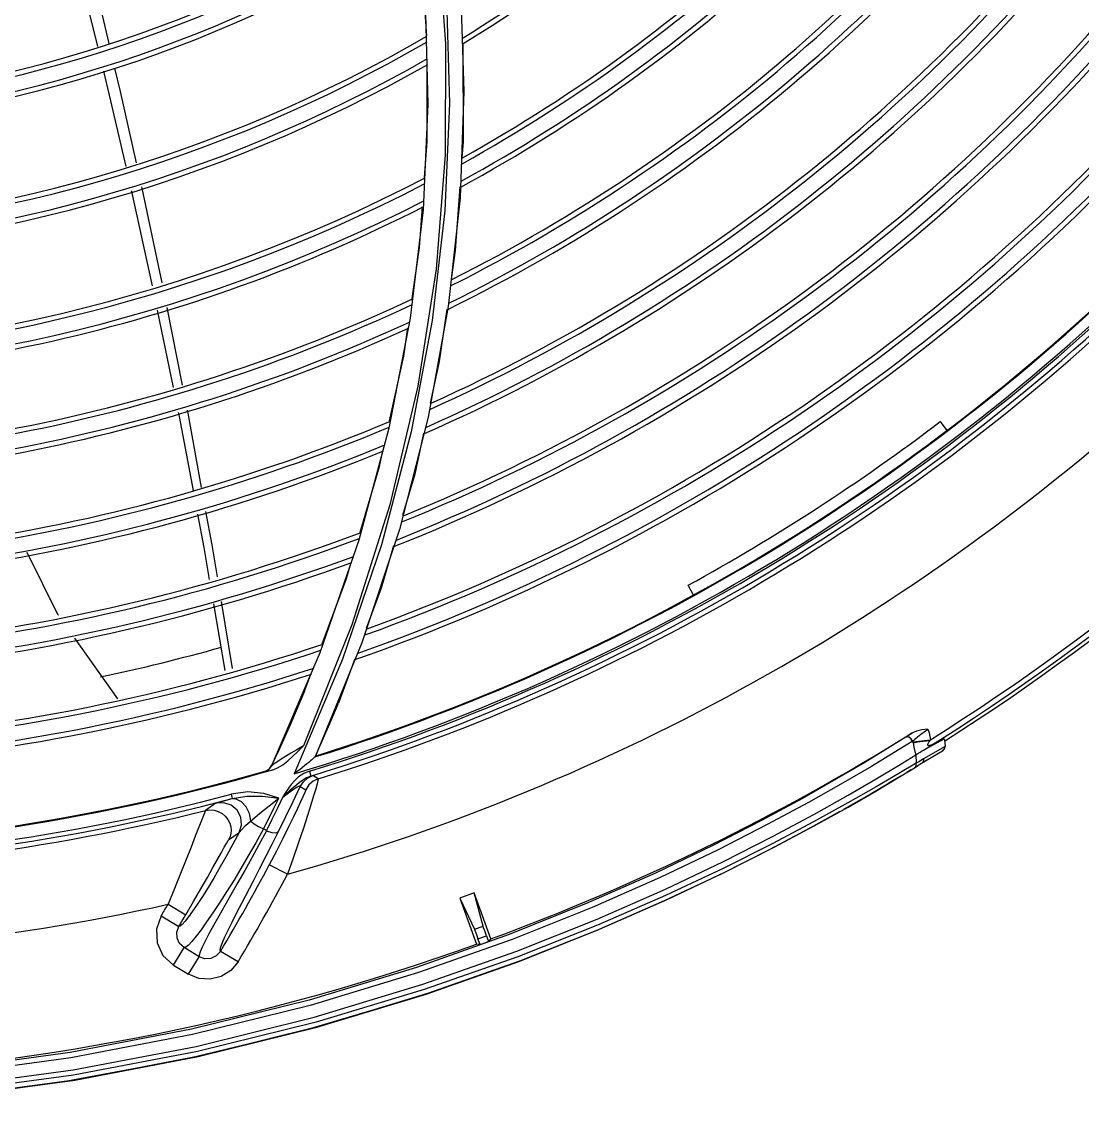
# Model space of a CAD drawing. Header units: metres. Extents: x -367 to 374, y -238 to 224.
# Drawn here: x 350.6234 to 350.7266, y 176.4888 to 176.5945 of the extents above; entities that cross this region are included whole.
import ezdxf
from ezdxf.enums import TextEntityAlignment as Align

# ---------------------------------------------------------------- set-up
doc = ezdxf.new("R2010")
doc.units = ezdxf.units.M
for name, color, linetype in [('ELE-ALIMENTADORES', 160, 'Continuous'), ('LA_BAU_BASES GERAIS_R00$0$ARQ-XREF-ATT', 8, 'Continuous'), ('LA_BAU_BASES GERAIS_R00$0$BASE', 253, 'Continuous'), ('LA_BAU_BASES GERAIS_R00$0$dutos', 31, 'Continuous')]:
    doc.layers.add(name, color=color, linetype=linetype)
doc.styles.add('LA_BAU_BASES GERAIS_R00$0$R60-125-RS', font='romans.shx', dxfattribs={"height": 0.19})
doc.styles.add('LA_BAU_BASES GERAIS_R00$0$R80-100-RS', font='romans.shx', dxfattribs={"height": 0.203})

# ---------------------------------------------------------------- blocks, each defined once
blk = doc.blocks.new('LA_BAU_BASES GERAIS_R00$0$A$C2E3D5B4E')
at = {"layer": 'LA_BAU_BASES GERAIS_R00$0$dutos', "color": 251}
for p, q in [((-16.08715188476253, -1.356872678089246), (-16.08785601186401, -1.347250347911256)), ((-16.08389647279182, -1.352181550670764), (-16.08354566134403, -1.362271192980813)), ((-16.08731721157847, -1.353481099272074), (-16.08705237644881, -1.363504975654621)), ((-16.08364339087348, -1.357593918682767), (-16.08363400528788, -1.367166524373431)), ((-16.08354566134403, -1.362271192980813), (-16.08392772944308, -1.372621585561944)), ((-16.08705237644881, -1.363504975654621), (-16.08752942529918, -1.373797050294058)), ((-16.08363400528788, -1.367166524373431), (-16.08374444321589, -1.368713710397685)), ((-16.08392772944308, -1.372621585561944), (-16.08507724796982, -1.383203985038278)), ((-16.08752942529918, -1.373797050294058), (-16.08878503619826, -1.384326389546629)), ((-16.08539737751107, -1.373884369100494), (-16.08662682538397, -1.384550642518377)), ((-16.08626073156802, -1.379564114202992), (-16.08804265195931, -1.39094029666802)), ((-16.11246720926192, -1.383294610116252), (-16.11097026413381, -1.390855655777784)), ((-16.08507724796982, -1.383203985038278), (-16.08702872573349, -1.393981618526311)), ((-16.11339038173946, -1.383565171226735), (-16.11185102858508, -1.391084694257813)), ((-16.08878503619826, -1.384326389546629), (-16.09085554738431, -1.395054075511041)), ((-16.08662682538397, -1.384550642518377), (-16.08867588131307, -1.395408041145572)), ((-16.08804265195931, -1.39094029666802), (-16.09076189744974, -1.402503372503531)), ((-16.08702872573349, -1.393981618526311), (-16.08981562467943, -1.404912503180356)), ((-16.09085554738431, -1.395054075511041), (-16.09377635598048, -1.405937341063407)), ((-16.03719139893292, -1.394404468549226), (-16.03653751288903, -1.395272204637592)), ((-16.09176247994947, -1.398782146625933), (-16.09142867999935, -1.397256845890922)), ((-16.09364330358858, -1.405164728707575), (-16.09176247994947, -1.398782146625933)), ((-16.09076189744974, -1.402503372503531), (-16.09445706451243, -1.414196029357015)), ((-16.08981562467943, -1.404912503180356), (-16.09347009885414, -1.415951058303733)), ((-16.09377635598048, -1.405937341063407), (-16.09758083410907, -1.41692720504642)), ((-16.09497075994432, -1.40966945684039), (-16.09451023544034, -1.408106665203093)), ((-16.09734676581184, -1.416035135325444), (-16.09497075994432, -1.40966945684039)), ((-16.06119482263421, -1.411287746710229), (-16.0617215792754, -1.410337452574538)), ((-16.10717546360593, -1.411908356095125), (-16.10609582655616, -1.418435827614019)), ((-16.10792321679173, -1.412131153657981), (-16.10681008280972, -1.418626906292673)), ((-16.09445706451243, -1.414196029357015), (-16.09916779363903, -1.425966959047116)), ((-16.11721295483767, -1.421409894941178), (-16.12141884723223, -1.415499319986964)), ((-16.09347009885414, -1.415951058303733), (-16.09802249187624, -1.427047331628899)), ((-16.09758083410907, -1.41692720504642), (-16.10229915790433, -1.427968513463099)), ((-16.09536841854288, -1.417528164767361), (-16.10007281133949, -1.428691696831891)), ((-16.09416049088395, -1.417505659772075), (-16.09576829985053, -1.421826074229728)), ((-16.09906835944548, -1.420647544625069), (-16.09844672103009, -1.41898208144147)), ((-16.04060927301362, -1.425152921856068), (-16.04233870685039, -1.426237434539587)), ((-16.03992585434344, -1.425558322853874), (-16.04166881570291, -1.426634581246333)), ((-16.03996628624145, -1.424745331541715), (-16.04060927301362, -1.425152921856068)), ((-16.0404146629171, -1.425105751239869), (-16.04060733256119, -1.425151687928235)), ((-16.03992534792997, -1.42555864808827), (-16.03983079377713, -1.425661813090016)), ((-16.03990254956307, -1.425507880921657), (-16.03992534000645, -1.42555864486593)), ((-16.0399025730253, -1.425507882352292), (-16.03986457812016, -1.425584703186075)), ((-16.03986970119468, -1.425572595076744), (-16.03814200834859, -1.425382625193095)), ((-16.0398306382267, -1.425663926372806), (-16.03940462203855, -1.425594786930276)), ((-16.03837021764321, -1.426148651675874), (-16.03747646055308, -1.425637264732075)), ((-16.03819640598022, -1.425457627233016), (-16.03814192282471, -1.425382504379456)), ((-16.03676411413653, -1.425349567044293), (-16.03672869631328, -1.426025379386999)), ((-16.03697400032024, -1.426482154914709), (-16.03902504196458, -1.427691964037592)), ((-16.0367286991077, -1.426025326066053), (-16.03883824825107, -1.427241901965033)), ((-16.09804382517677, -1.42705610163074), (-16.09802249245104, -1.427047331279653)), ((-16.04124627592455, -1.427882095904977), (-16.03956596594526, -1.426848974335996)), ((-16.03952432077358, -1.427660535238545), (-16.04123970577893, -1.428679643198564)), ((-16.03956639577973, -1.426849233983091), (-16.03952389066308, -1.427660279897907)), ((-16.03952126467766, -1.427841167379199), (-16.03952439795512, -1.427660558494324)), ((-16.03928514342442, -1.427515783069509), (-16.03952389066308, -1.427660279897907)), ((-16.03902511146407, -1.427691806649534), (-16.03943638462988, -1.427949810466714)), ((-16.03883824825107, -1.427241901965033), (-16.03928514342442, -1.427515783069509)), ((-16.03883828303924, -1.427241903800393), (-16.0388346644163, -1.42741238462412)), ((-16.10242315734649, -1.42813795167848), (-16.10226725244729, -1.427900486730948)), ((-16.1022433518051, -1.427904979388302), (-16.10229913483499, -1.427968520947331)), ((-16.10215688731068, -1.428300688021125), (-16.10205002128077, -1.428271217142253)), ((-16.09857329426541, -1.428447587572634), (-16.09843145680179, -1.428909106850085)), ((-16.09772173364081, -1.429192283748932), (-16.09825521542143, -1.428867755308318)), ((-16.04342375943816, -1.429180890552459), (-16.04124627592455, -1.427882095904977)), ((-16.04133710646101, -1.429101626668569), (-16.03969318856116, -1.428108956886433)), ((-16.04004411315145, -1.428323664699462), (-16.04045632816133, -1.428571287770581)), ((-16.04011439388887, -1.428366367400201), (-16.03970142722801, -1.428113931755149)), ((-16.03970142722801, -1.428113931755149), (-16.03934519834456, -1.427893278626186)), ((-16.09947238333871, -1.429921220350195), (-16.0989369633503, -1.430245862642266)), ((-16.04615368637269, -1.430767496931082), (-16.04342375943816, -1.429180890552459)), ((-16.04103860977693, -1.428921381269618), (-16.0421940256474, -1.429613713752303)), ((-16.10620102088615, -1.430690398947888), (-16.10609292242316, -1.431098725464551)), ((-16.04949176811488, -1.432641374451748), (-16.04615368637269, -1.430767496931082)), ((-16.10767752591892, -1.431556187197828), (-16.10869712382646, -1.432265664807062)), ((-16.10700535962906, -1.431353174217008), (-16.10609248752826, -1.431098610332526)), ((-16.04945761712361, -1.433763051970971), (-16.04616576955914, -1.431927454215554)), ((-16.10276530222473, -1.434224585619347), (-16.10304906046758, -1.434045046052859)), ((-16.10644441956629, -1.435138763052862), (-16.10540778887707, -1.434415948786125)), ((-16.10071895244073, -1.438480006628822), (-16.10248600772411, -1.437543822212945)), ((-16.08253484831448, -1.44027980488471), (-16.08394570462588, -1.440789238258446)), ((-16.08091523901112, -1.444765251111392), (-16.08253484831448, -1.44027980488471)), ((-16.08168183849784, -1.443525731766101), (-16.08253484831448, -1.44027980488471)), ((-16.11234108489361, -1.441398958753496), (-16.11061783203013, -1.442413473762542)), ((-16.08394570462588, -1.440789238258446), (-16.08252822484519, -1.44383134577464)), ((-16.08394570462588, -1.440789238258446), (-16.08232482223866, -1.445278210244112)), ((-16.11300884264892, -1.442523911878823), (-16.11129294283955, -1.443550819936434)), ((-16.08252822484519, -1.44383134577464), (-16.08168183849784, -1.443525731766101)), ((-16.08218156233761, -1.444749827993007), (-16.08136174414949, -1.444453807240905)), ((-16.08136174414949, -1.444453807240905), (-16.08115685814346, -1.445021231226463)), ((-16.11182595038144, -1.447310625588841), (-16.11078529079623, -1.445602473619772)), ((-16.10931298587002, -1.446498217087253), (-16.11078529079623, -1.445602473619772)), ((-16.08197593709201, -1.445319299272057), (-16.08232482223866, -1.445278210244112)), ((-16.08197593709201, -1.445319299269329), (-16.08218156233761, -1.444749827993007)), ((-16.08091523901112, -1.444765251111392), (-16.08115685814346, -1.445021231226463)), ((-16.11035162219514, -1.448207568247824), (-16.10931298587002, -1.446498217087253)), ((-16.10553090830172, -1.447014271046726), (-16.10724672792821, -1.445987315903665)), ((-16.11182590490762, -1.447310653251122), (-16.11035186331264, -1.448207421554514))]:
    blk.add_line(p, q, dxfattribs=at)
for points in [[(-16.10084335850115, -1.299421662479915), (-16.09678991652663, -1.307420417288711), (-16.09326988995599, -1.315841265184361), (-16.09031917803077, -1.324665543261915), (-16.08797590532595, -1.333867501508109), (-16.08627709154825, -1.343418310847198), (-16.08525812287962, -1.353287736128266), (-16.08495309592809, -1.363451468926257), (-16.08539737751107, -1.373884369100494)], [(-16.10079539807657, -1.300132429106895), (-16.09655112542669, -1.308667647236405), (-16.09291870990273, -1.31766497140751), (-16.08994565821104, -1.327077253799587), (-16.08766734647588, -1.336882029409651), (-16.08611944618497, -1.347064269421651), (-16.08534192976185, -1.357596323389487), (-16.08537525925294, -1.368436246919998), (-16.08626073156802, -1.379564114202992)], [(-16.12061726412867, -1.347147550219859), (-16.1190049192478, -1.353741400564729), (-16.11810445718038, -1.357585000801635)], [(-16.12180208557447, -1.34751638811548), (-16.12014128602004, -1.354078376662699), (-16.11921811388993, -1.357885377171158)], [(-16.11753760808961, -1.360004582235604), (-16.11700497212041, -1.362278125786986), (-16.11545481916983, -1.369221759831532)], [(-16.08738896855129, -1.370656589702492), (-16.08713496592372, -1.367131010850869), (-16.08713795275207, -1.359625869430317)], [(-16.1186350171979, -1.360289966012431), (-16.11807066465144, -1.362617257280988), (-16.11646185698464, -1.369579967550351)], [(-16.11493289040982, -1.371559646760659), (-16.11490571187187, -1.371681388175318), (-16.11295659363805, -1.380901928687024)], [(-16.08394795548929, -1.371564826484871), (-16.08438897636461, -1.377743332040779), (-16.0847956445532, -1.380565033347636)], [(-16.11592527390167, -1.37190222932594), (-16.11589838113196, -1.372018617732181), (-16.11389418263025, -1.381186608570431)], [(-16.08859506220915, -1.382406717507081), (-16.08787988786617, -1.377470592996076), (-16.08759290024454, -1.373487179531082)], [(-16.08521396527476, -1.383467586725317), (-16.08594493449709, -1.388539477929669), (-16.08683062847876, -1.392602929999782)], [(-16.0907890823355, -1.394334200791207), (-16.08941045798929, -1.388034569151102), (-16.08901270438128, -1.385289278639618)], [(-16.11135299316902, -1.393517527014126), (-16.11127428437158, -1.393902008385965), (-16.10991233118921, -1.40110206415892)], [(-16.11048607924567, -1.393301265829621), (-16.11042852816809, -1.393591955387535), (-16.10910703080617, -1.40081928673834)], [(-16.08867588131307, -1.395408041145572), (-16.09157857410128, -1.406415381742306), (-16.09536841854288, -1.417528164767361)], [(-16.08747188401276, -1.395544929355935), (-16.08833727851788, -1.399515249994408), (-16.0895211736306, -1.40354638499474)], [(-16.1094747611387, -1.403415307249531), (-16.10885858394658, -1.406672768813849), (-16.1083291978357, -1.409762029657657)], [(-16.10868163702344, -1.403145785376807), (-16.10808584850247, -1.406404180875768), (-16.10756932551658, -1.409527072119715)], [(-16.09039058553799, -1.406506712084308), (-16.09160071299766, -1.410627167607061), (-16.09305734932241, -1.41454135938028)], [(-16.12300832200845, -1.413265618096091), (-16.12302379872835, -1.413243868532561), (-16.1260373923601, -1.407164851793539)], [(-16.09906846006015, -1.420647501106657), (-16.10043137847106, -1.423849619360851), (-16.10153282448573, -1.426312972844869), (-16.10226777676189, -1.427900243958618)], [(-16.09798781604786, -1.426969454532525), (-16.0973326449739, -1.425498311470335), (-16.09659104823822, -1.423786495757383), (-16.09576830022343, -1.421826075032811)], [(-16.03840211733677, -1.424348685615485), (-16.03898172816071, -1.424422735594533), (-16.03951315722225, -1.424543643224467), (-16.03996628880122, -1.424745333017825)], [(-16.03940839536745, -1.425084960667562), (-16.03909363236016, -1.424845616665777), (-16.0387532533905, -1.424597393410011), (-16.03840211733677, -1.424348685618213)], [(-16.03840211733677, -1.424348685615485), (-16.03828084284896, -1.424704939058472), (-16.03819466342793, -1.425049095014117), (-16.03814194245524, -1.425382516480283)], [(-16.03990257889291, -1.425507880942575), (-16.04001711286537, -1.425283292377287), (-16.04019237458715, -1.42514265176095), (-16.04040003603586, -1.425092067050798), (-16.0406018806525, -1.425148209509359)], [(-16.03992534000645, -1.42555864486593), (-16.04002481364751, -1.425333902935279), (-16.04020191081054, -1.425170654635338), (-16.0404146629171, -1.425105751239869)], [(-16.03990256826455, -1.425507881639248), (-16.03968272547399, -1.425307935440003), (-16.03940839536745, -1.425084960667562)], [(-16.03982982625121, -1.425663768918355), (-16.03984347330788, -1.425636142414703), (-16.03985352174504, -1.42561124437151), (-16.03986970119468, -1.425572595076744)], [(-16.03983079377713, -1.425661813090016), (-16.03977071971622, -1.426115534644566), (-16.03967808265043, -1.426512747959976), (-16.03956091847704, -1.426848709811281)], [(-16.03940462203855, -1.425594786930276), (-16.0388395163277, -1.425523444030375), (-16.03819639446647, -1.425457611666104)], [(-16.03794742478931, -1.425840713707373), (-16.03802540454944, -1.425879188909391), (-16.03809805011633, -1.425910518590797), (-16.03816505359055, -1.425934419605881), (-16.03822603444996, -1.425950444093985), (-16.03828130816146, -1.425957902918242), (-16.03833006063451, -1.42595492254685), (-16.03836822437552, -1.425939225491391), (-16.03839265329725, -1.425909402104196), (-16.03840111737554, -1.425864351555617), (-16.0383929183422, -1.425808066599245), (-16.03837174284627, -1.425746583963416), (-16.03834051677586, -1.425680817409273), (-16.03830038750766, -1.425610638523438), (-16.03825223360718, -1.42553627233309), (-16.03819640598022, -1.425457627233016)], [(-16.03747646055308, -1.425637264732075), (-16.03680744388657, -1.425297235073856), (-16.03676680214176, -1.425298277072841)], [(-16.09917405576834, -1.425975290092254), (-16.09981103928112, -1.426345163679514), (-16.10040146737674, -1.42669684875699), (-16.10090867168674, -1.427006388365669), (-16.10132187036425, -1.427265296161465), (-16.1016576540419, -1.427482526198844), (-16.10192220524141, -1.427661252254154), (-16.10211723218208, -1.427802057254382), (-16.1022433518051, -1.427904979388302)], [(-16.10069994934065, -1.427447038495927), (-16.10022459294578, -1.427013400223302), (-16.09972194796183, -1.426518554848997), (-16.09916779363903, -1.425966959047116)], [(-16.04233870685039, -1.426237434539587), (-16.04453740544113, -1.427578627388073), (-16.04727655488568, -1.429195756949127)], [(-16.04166881570291, -1.426634581246333), (-16.04389409343275, -1.427974992923453), (-16.04665588359558, -1.429589278275387)], [(-16.03697396041025, -1.426482131371529), (-16.03676865687748, -1.426248910331822), (-16.03672871914341, -1.426025326123352)], [(-16.10204393579488, -1.428262975344921), (-16.10160963012504, -1.428090007709841), (-16.10116044906408, -1.42781057181827), (-16.10069994934065, -1.427447038495927)], [(-16.09835366647394, -1.427320291839976), (-16.09848991177114, -1.427441121620802), (-16.09864701895958, -1.427578130055451), (-16.09882513592584, -1.427730154897915), (-16.09902504715546, -1.427896547913122), (-16.09924822577432, -1.428077060020485), (-16.09949650774979, -1.428271403814222), (-16.09977249194071, -1.428479347148539), (-16.1000791091119, -1.428700024569196)], [(-16.09804382517677, -1.42705610163074), (-16.09808091786726, -1.427080417909281), (-16.09814674654945, -1.427135781698496), (-16.09835366647394, -1.427320291839976)], [(-16.0388346644163, -1.42741238462412), (-16.03890103938511, -1.427569437523459), (-16.03902511146407, -1.427691806649534)], [(-16.1029306444143, -1.428505444455993), (-16.10267318027809, -1.428390882185965), (-16.10245660937562, -1.42820757906037), (-16.10229913531339, -1.427968464544108)], [(-16.10289871255281, -1.428437777589068), (-16.10263943169821, -1.428321959166794), (-16.10242315734649, -1.42813795167848)], [(-16.09856692742051, -1.428439288428024), (-16.0991301007607, -1.42867729391736), (-16.09963315651885, -1.42900355133105), (-16.10003974526944, -1.429376533804032), (-16.10035226850641, -1.429743505284648), (-16.1006048294521, -1.430086594978718), (-16.10081889239473, -1.430400517683381), (-16.10100615174724, -1.430686146959204), (-16.10117075961853, -1.430946468542686)], [(-16.09947238333871, -1.429921220350195), (-16.09917312297966, -1.429464596633522), (-16.09875793175388, -1.429103531919907), (-16.09825521542143, -1.428867755308318)], [(-16.09843146796629, -1.428909110282518), (-16.09833782087662, -1.428884386283869), (-16.09827900316668, -1.428870540121068), (-16.09825522048823, -1.428867738849192)], [(-16.04123970577893, -1.428679643198564), (-16.04343625545471, -1.429967115370971), (-16.04617531576423, -1.43153040092119)], [(-16.03969327570667, -1.428108825728202), (-16.03957966068629, -1.427996173672625), (-16.03952126467766, -1.427841167379199)], [(-16.04727655488568, -1.429195756949127), (-16.05060417025607, -1.431085401224379), (-16.05459021223533, -1.433246470173515), (-16.05932846312908, -1.435676943703299), (-16.06491671274125, -1.438359052911153), (-16.07147907551962, -1.441265617298711), (-16.07915292471625, -1.44434690190127), (-16.0881681505266, -1.447549986707315), (-16.09861655714667, -1.450725257679267), (-16.11004936264044, -1.453568405997146), (-16.12186625816412, -1.45584081505757), (-16.13396540768099, -1.457487745956939), (-16.14620676323011, -1.45846980001869)], [(-16.04665588359558, -1.429589278275387), (-16.05001052616717, -1.431479436627967), (-16.05402776762185, -1.433644263502799), (-16.05880195899545, -1.43608177298546), (-16.06443692779931, -1.438776516514451), (-16.07106663917921, -1.441704151720558), (-16.07883759629294, -1.44481553893246), (-16.08796417337999, -1.448047784554262), (-16.09849926780362, -1.451237460568962), (-16.1099656667343, -1.454077952116393), (-16.1218117285066, -1.456347786423692), (-16.13394433228586, -1.457993654769496), (-16.14618038701292, -1.458973088315076)], [(-16.10159760649321, -1.434320322240353), (-16.10087342705719, -1.43285487664042), (-16.10016530662051, -1.431389272782042), (-16.0994731366045, -1.429923708453941)], [(-16.10117699721786, -1.430954671030747), (-16.10088281895605, -1.430732133196841), (-16.10061144838346, -1.430531802319535), (-16.10036178027804, -1.43035289732569), (-16.1001356010629, -1.430196950340985), (-16.09993455980612, -1.430065582627947), (-16.09976169652145, -1.429961627248929), (-16.09962552978368, -1.429891023455355), (-16.09953271153836, -1.429856726654805), (-16.09948092570494, -1.429854954297014), (-16.09946363914378, -1.429879337220598), (-16.09947370081545, -1.42992344127623)], [(-16.0984314481193, -1.42890911454441), (-16.09886749453153, -1.429085774969906), (-16.09923600157845, -1.429305367364293), (-16.09953777171404, -1.429528903580547), (-16.09982103821494, -1.429760789180989), (-16.10013670798662, -1.430029022563474), (-16.10045098821729, -1.430301791207683), (-16.10072531520973, -1.430544589852332), (-16.10096556834014, -1.430760566995275), (-16.10117698086015, -1.430954698504763)], [(-16.09772173937245, -1.429192265338031), (-16.0977511112269, -1.429340972121906), (-16.0978352332254, -1.429662884483776), (-16.09797468320676, -1.430162585539335), (-16.09817480381389, -1.430843256771993), (-16.098437700462, -1.431707987655216), (-16.09876779303886, -1.432760238270646), (-16.09916745260171, -1.433993675899444), (-16.09963273996027, -1.435386401517178), (-16.10015480676975, -1.436898017339161), (-16.10071895268948, -1.438480007019905)], [(-16.09772173364081, -1.429192283748932), (-16.09821715031012, -1.429424024125808), (-16.09863319044052, -1.429783607367142), (-16.0989369633503, -1.430245862642266)], [(-16.04178000891307, -1.429366590666802), (-16.04392197226616, -1.430634935086971), (-16.04660783806776, -1.432178059520709)], [(-16.04616576955914, -1.431927454215554), (-16.04347773835116, -1.43037449531738), (-16.04133710646101, -1.429101626668569)], [(-16.10155005898878, -1.431056116862862), (-16.10300962549445, -1.430605545262267), (-16.10456883525194, -1.43046559833482), (-16.10619567257982, -1.430683056250643)], [(-16.10609254118572, -1.431098608804575), (-16.1046816631042, -1.430866131893424), (-16.10315266252383, -1.430859635205422), (-16.10155624044501, -1.431064279217651)], [(-16.10117075961853, -1.430946468542686), (-16.10169465045828, -1.432042329832882), (-16.10222617168165, -1.433135052637851), (-16.10276530222473, -1.434224585619347)], [(-16.09893664215497, -1.430246014947159), (-16.09897291816606, -1.430352531636061), (-16.09906687383545, -1.430580553015432), (-16.09922401354152, -1.430939768034193), (-16.09944976913903, -1.43143847219261), (-16.09974962539445, -1.432084102441593), (-16.10013371455261, -1.432892258409709), (-16.10060712541645, -1.433865937064809), (-16.10116643634547, -1.434989626762842), (-16.10179906121766, -1.436230046820754), (-16.10248607443145, -1.437543786890899)], [(-16.04617531576423, -1.43153040092119), (-16.04951951022849, -1.433375925623011), (-16.05353595644465, -1.435501171103795), (-16.05830785058197, -1.437898646403198), (-16.06393860005301, -1.440553369847919), (-16.07055308620374, -1.443438395536475), (-16.07831592737739, -1.446514239961004), (-16.08741383206416, -1.449709429733673), (-16.09793842930321, -1.452876878049835), (-16.10946499608917, -1.455721283248465), (-16.12154686508666, -1.458027279412534), (-16.1338507760679, -1.459686271593171), (-16.14609190986084, -1.460661332857569)], [(-16.10767836343211, -1.431556119054846), (-16.10748724177711, -1.431492115592562), (-16.10700535962906, -1.431353174217008)], [(-16.10619516248835, -1.431755492447962), (-16.10691671736095, -1.431512022499817), (-16.10767752591892, -1.431556187197828)], [(-16.10428945452577, -1.433294748175911), (-16.10442803329852, -1.432570450848004), (-16.10474206903973, -1.431916598167561), (-16.10518840833493, -1.431420114006585), (-16.10570741657921, -1.431147348795719), (-16.10622975490605, -1.431136552132273)], [(-16.10540778887707, -1.434415948786125), (-16.10519199718419, -1.433683794409887), (-16.10526583862065, -1.43292554883709), (-16.10561724678064, -1.432250486403689), (-16.10619516248835, -1.431755492447962)], [(-16.10340451751017, -1.43253722623075), (-16.10249944707994, -1.431799467898315), (-16.10155624169147, -1.431064274886637)], [(-16.10304906046758, -1.434045046052859), (-16.10254292690615, -1.433051505515039), (-16.10204325808536, -1.432055180781106), (-16.10155005898878, -1.431056116862862)], [(-16.14611807808251, -1.460162013446904), (-16.13379284878283, -1.459175921607027), (-16.12157573395916, -1.457519245876654), (-16.10960556956297, -1.455228034159234), (-16.09810815459105, -1.452383268883466), (-16.08753737525376, -1.449189510884651), (-16.07838855073715, -1.445957890601392), (-16.07058082241565, -1.442841550094897), (-16.06393100915193, -1.439915072143492), (-16.05828274700207, -1.437224011132173), (-16.05350529926773, -1.434794712452174), (-16.04949176811488, -1.432641374451748)], [(-16.04696064142217, -1.432373770737911), (-16.0498952550065, -1.434001694036567), (-16.05384279590135, -1.436098171948913), (-16.05852592709562, -1.438457923894646), (-16.06404956739925, -1.441069328937999), (-16.07054510374064, -1.443911284270769), (-16.07815093759928, -1.446937197930936), (-16.08707633332642, -1.450090341376097), (-16.09754862162026, -1.453266205859734), (-16.10916618255897, -1.456155567426947), (-16.12125003297979, -1.458480354777464), (-16.13366074409532, -1.460167188476305), (-16.14606498933244, -1.461160613026266)], [(-16.10869718721051, -1.432265393043679), (-16.10876713148946, -1.432418944763128), (-16.10889833598867, -1.432740102875584), (-16.10909467818874, -1.433236739389656), (-16.10969297413794, -1.434779654648707)], [(-16.10869712382646, -1.432265664807062), (-16.10828064787484, -1.432207798895149), (-16.10786141052404, -1.432238490284988), (-16.10745675864064, -1.432356585288005), (-16.10708814665031, -1.432555234832478), (-16.10677139147901, -1.432823566274863), (-16.10651834108694, -1.433148864893781), (-16.10634217772304, -1.433505746849448), (-16.10624583122717, -1.433856320166967), (-16.1062147546927, -1.434186933430908), (-16.10623604974171, -1.434501570935652), (-16.10630620073971, -1.434812308927292), (-16.10644441956629, -1.435138763052862)], [(-16.10540803660751, -1.434415818239074), (-16.10517696718307, -1.434108470476247), (-16.10480511046626, -1.433735796329245), (-16.10340451751017, -1.43253722623075)], [(-16.14606548810298, -1.461160638746776), (-16.1337489665616, -1.460176692457651), (-16.12141758970802, -1.458507817394718), (-16.10940725492401, -1.456208648936524), (-16.0978529443496, -1.453350280808706), (-16.08721734308165, -1.450136808527247), (-16.07810946802692, -1.446921558841211), (-16.07036211982768, -1.443834524441343), (-16.06376344471619, -1.440938521153555), (-16.05816255644913, -1.438279678734659), (-16.05342710439845, -1.435882088882579), (-16.04945761712361, -1.433763051970971)], [(-16.10305490464634, -1.43405303624121), (-16.10380482125811, -1.43541607582182), (-16.10453059652355, -1.4366895602613), (-16.10524525543224, -1.437902993457726), (-16.10595349586083, -1.439069325397838), (-16.10665368708851, -1.440189703357362), (-16.1073369900837, -1.441252290724776), (-16.10798714295288, -1.442233454558561), (-16.10858831083488, -1.443110078320103), (-16.109131763802, -1.443870121909356), (-16.10961190126773, -1.444505535831638), (-16.11002391831971, -1.445008548673002), (-16.11036220197593, -1.445369172781), (-16.11061929857078, -1.445573436518941), (-16.11078538053152, -1.445602621122532)], [(-16.10428981251243, -1.433294843111696), (-16.10395284052947, -1.433567010326158), (-16.1035253200107, -1.433830389177899), (-16.10305490464634, -1.43405303624121)], [(-16.10969297413794, -1.434779654648707), (-16.1100999544733, -1.435825510607799), (-16.11057706354995, -1.437040602216882), (-16.11111851884425, -1.438401030024295), (-16.11171157910985, -1.439868599210683), (-16.11234108449344, -1.441398958380603)], [(-16.10540797445401, -1.434415846837226), (-16.10602160157759, -1.435553777128632), (-16.10663982333745, -1.436670884687999), (-16.10725610294048, -1.437754487029167), (-16.10786129758162, -1.438788271347846), (-16.10844362614762, -1.439752508771278), (-16.10899056010658, -1.440627799213587), (-16.10949352886882, -1.441402266137345), (-16.10994655613058, -1.442068429618018), (-16.11034485663731, -1.442620536285801), (-16.11068382386384, -1.443052597061694), (-16.11095847674369, -1.443357470712442), (-16.11116345417122, -1.443526770648248), (-16.11129301847586, -1.443550774650873)], [(-16.10714769686365, -1.43634773700586), (-16.10686421713717, -1.435845849045734), (-16.10665729098218, -1.435484870376683), (-16.10651999816582, -1.435253542959515), (-16.10644473483944, -1.435138590723625)], [(-16.10277120758201, -1.434232770109418), (-16.10350004543852, -1.435597040009895), (-16.10420014376177, -1.436877941763385), (-16.10488320844479, -1.438103419768311), (-16.10555238272946, -1.439288384107101)], [(-16.10516671136929, -1.44128285018968), (-16.10403991899102, -1.439108944194857), (-16.10343787690408, -1.437943291750059), (-16.10282501471829, -1.436748537100073), (-16.10221028169917, -1.435539041600975), (-16.10159760649321, -1.434320322240353)], [(-16.10277122325215, -1.434232625470656), (-16.10223675465522, -1.434396905453184), (-16.10181946937246, -1.434430241704547), (-16.10159714858491, -1.434320526403724)], [(-16.11061775401595, -1.44241351970112), (-16.10986157968637, -1.441120439075974), (-16.10915455168561, -1.439895342681382), (-16.10851826314229, -1.438780051219226), (-16.10796902576203, -1.437808720498367), (-16.10714769686365, -1.43634773700586)], [(-16.10555238272946, -1.439288384107101), (-16.10682709920638, -1.441527919350563), (-16.10740458819328, -1.442548033654646), (-16.10792098371212, -1.443472465015191), (-16.10836734022541, -1.444289888623359), (-16.10873733218341, -1.444993051027893), (-16.10902505890226, -1.44557545043034), (-16.10922350427654, -1.446028933505374), (-16.10932345254059, -1.446341870147705), (-16.10931306839257, -1.446498352726564)], [(-16.10724713968693, -1.445987069185037), (-16.10727627209781, -1.445838816004368), (-16.10720905121661, -1.445548754279741), (-16.10705276519047, -1.445126170500487), (-16.106814320593, -1.444579172835518), (-16.1065002038913, -1.4439148225444), (-16.10611650483906, -1.443139293037063), (-16.10566931543826, -1.442258699704951), (-16.10516671136929, -1.44128285018968)], [(-16.113008734088, -1.442523729987158), (-16.11346848177436, -1.443814340386496), (-16.11340312212178, -1.445160867881611), (-16.1128337642408, -1.446382849787994), (-16.11182590490762, -1.447310653251122)], [(-16.11078538053152, -1.445602621122532), (-16.1112157502198, -1.445207406779161), (-16.11146184704103, -1.444681017950359), (-16.11148949687595, -1.444100695450004), (-16.1112929435044, -1.443550819190648)], [(-16.08136174414949, -1.444453807240905), (-16.08152686692847, -1.44399151954957), (-16.08163437094663, -1.443678860394982), (-16.08168183849784, -1.443525731766101)], [(-16.08252822484519, -1.44383134577464), (-16.08245646637761, -1.444006266631447), (-16.08233377709985, -1.444332219826435), (-16.08218156233761, -1.444749827993007)], [(-16.10724676599784, -1.445987293121732), (-16.10764270784193, -1.446423480456076), (-16.10817310995162, -1.446672716877117), (-16.10875872102042, -1.446699662335675), (-16.10931306859038, -1.446498353057621)], [(-16.10553096493049, -1.447014366313567), (-16.1062367523723, -1.447857080837537), (-16.10716840218765, -1.448438987870475), (-16.10823463640827, -1.448703537552035), (-16.10933152453208, -1.44862434117357), (-16.11035186331264, -1.448207421554514)], [(-16.09142778869546, -1.451424644935003), (-16.09918768151101, -1.453713634683197), (-16.11047716792427, -1.456440906456635), (-16.12214838997079, -1.458626082109447), (-16.13412583209765, -1.460216901956926), (-16.14593767695123, -1.461150522618198)]]:
    blk.add_lwpolyline(points, dxfattribs=at)
for centre, radius, start, end in [((-16.15789638421757, -1.235418544163338), 0.1424907855106043, 301.4094172239803, 329.8012354928823), ((-16.15789638421757, -1.235418544163338), 0.1429827935236297, 301.2981184951557, 329.6935800119502), ((-16.15789638421757, -1.235418544163338), 0.1530508122823456, 298.9878390372108, 327.4512395110037), ((-16.15789638421757, -1.235418544163338), 0.1525584295478646, 299.1021283474616, 327.5624816624037), ((-16.15789638421757, -1.235418544163338), 0.1549828945763123, 298.5377257543819, 327.0128453315101), ((-16.15789638421757, -1.235418544163338), 0.1544908865632869, 298.6525487665652, 327.1247207383937), ((-16.15789638421757, -1.235418544163338), 0.1625585137592001, 296.7531926607638, 325.2707030564), ((-16.15789638421757, -1.235418544163338), 0.163050896493681, 296.6362664154937, 325.1563467183268), ((-16.15789638421757, -1.235418544163338), 0.1644909707746223, 296.2933438627443, 324.8208247903123), ((-16.15789638421757, -1.235418544163338), 0.1649829787876477, 296.1759417200171, 324.7059103763566), ((-16.15789638421757, -1.235418544163338), 0.1730509807050165, 294.234094925096, 322.8020999980658), ((-16.15789638421757, -1.235418544163338), 0.1725585979705355, 294.3533847405574, 322.9192116633491), ((-16.15789638421757, -1.235418544163338), 0.1744910549859578, 293.8843227744874, 322.4586035035185), ((-16.15789638421757, -1.235418544163338), 0.1749830629989832, 293.7646033126394, 322.3409948222629), ((-16.15789638421757, -1.235418544163338), 0.1290506101746804, 274.3856091269344, 302.6639810427945), ((-16.15789638421757, -1.235418544163338), 0.1285582274401995, 274.4920458573316, 302.7656934513252), ((-16.15789638421757, -1.235418544163338), 0.1309826924709471, 273.9658385650289, 302.2623321085795), ((-16.15789638421757, -1.235418544163338), 0.1304906844579218, 274.0730082772615, 302.3649511739767), ((-16.15789638421757, -1.235418544163338), 0.1815586737600475, 292.1542726415861, 320.7573370959719), ((-16.15789638421757, -1.235418544163338), 0.1820510564945284, 292.0330489611227, 320.6379995099214), ((-16.15789638421757, -1.235418544163338), 0.1834911307777697, 291.6776703178968, 320.2880570873642), ((-16.15789638421757, -1.235418544163338), 0.1839831387884951, 291.5560534930066, 320.1682690309283), ((-16.15789638421757, -1.235418544163338), 0.140558328495182, 271.8449449486247, 300.2221422685697), ((-16.15789638421757, -1.235418544163338), 0.141050711227363, 271.7342664475525, 300.1152359012727), ((-16.15789638421757, -1.235418544163338), 0.1424907855106043, 271.4094172182971, 299.8012355048523), ((-16.15789638421757, -1.235418544163338), 0.1429827935236297, 271.2981184911292, 299.6935800330508), ((-16.15789638421757, -1.235418544163338), 0.1910511322840403, 289.7981878285037, 318.4351737296823), ((-16.15789638421757, -1.235418544163338), 0.1905587495518594, 289.9211883480207, 318.5565356775491), ((-16.15789638421757, -1.235418544163338), 0.1924912065672816, 289.4376549626101, 318.0793633016058), ((-16.15789638421757, -1.235418544163338), 0.192983214580307, 289.3142924867247, 317.9575897570481), ((-16.15789638421757, -1.235418544163338), 0.1525584295478646, 269.1021283403253, 297.5624816577352), ((-16.15789638421757, -1.235418544163338), 0.1530508122823456, 268.9878390319013, 297.4512395428363), ((-16.15789638421757, -1.235418544163338), 0.1549828945763123, 268.5377257545619, 297.01284534431), ((-16.15789638421757, -1.235418544163338), 0.1544908865632869, 268.6525487590987, 297.1247207486899), ((-16.15789638421757, -1.235418544163338), 0.2017406808652915, 286.656161473715, 315.9495247937999), ((-16.15789638421757, -1.235418544163338), 0.2007667359294499, 287.3447148451245, 315.9501359932717), ((-16.15789638421757, -1.235418544163338), 0.2007016901189957, 287.3592176814937, 315.9040337758435), ((-16.15789638421757, -1.235418544163338), 0.2019358151019272, 287.0860395921526, 314.8075230605457), ((-16.15789638421757, -1.235418544163338), 0.2024220231147104, 287.0836177465171, 314.8083231896496), ((-16.15789638421757, -1.235418544163338), 0.202902052479663, 287.2517003840102, 314.0328148882808), ((-16.15789638421757, -1.235418544163338), 0.163050896493681, 266.6362664296341, 295.156346737758), ((-16.15789638421757, -1.235418544163338), 0.1625585137592001, 266.7531926675004, 295.2707030497871), ((-16.15789638421757, -1.235418544163338), 0.1649829787876477, 266.1759417167119, 294.7059103912044), ((-16.15789638421757, -1.235418544163338), 0.1644909707746223, 266.2933438639649, 294.8208247877484), ((-16.15789638421757, -1.235418544163338), 0.2250604704626671, 301.941598852686, 317.9999999993071), ((-16.15789638421757, -1.235418544163338), 0.2245605424042466, 302.2275803075754, 317.9999999993071), ((-16.15789638421757, -1.235418544163338), 0.2254009994116793, 302.5305638389527, 317.9999999993071), ((-16.15789638421757, -1.235418544163338), 0.2109578544962958, 285.7259971283414, 312.470975899122), ((-16.15789638421757, -1.235418544163338), 0.1730509807050165, 264.2340949377136, 292.8020999876532), ((-16.15789638421757, -1.235418544163338), 0.1725585979705355, 264.3533847335365, 292.9192116835126), ((-16.15789638421757, -1.235418544163338), 0.1996151738355849, 298.8030991271972, 307.2064245832962), ((-16.15789638421757, -1.235418544163338), 0.1744910549859578, 263.8843227598898, 292.4586035156847), ((-16.15789638421757, -1.235418544163338), 0.1749830629989832, 263.7646033158692, 292.3409948308034), ((-16.15789638421757, -1.235418544163338), 0.1815586737600475, 262.1542726408234, 290.7573371053638), ((-16.15789638421757, -1.235418544163338), 0.1820510564945284, 262.0330489409406, 290.6379995039647), ((-16.15789638421757, -1.235418544163338), 0.1834911307777697, 261.6776703200958, 290.2880570948522), ((-16.15789638421757, -1.235418544163338), 0.1839831387884951, 261.5560534904674, 290.1682690255484), ((-16.15789638421757, -1.235418544163338), 0.1905587495518594, 259.9211883677592, 288.5565356854573), ((-16.15789638421757, -1.235418544163338), 0.1910511322840403, 259.7981878333157, 288.4351737241556), ((-16.15789638421757, -1.235418544163338), 0.1879299165347182, 281.9733675532015, 285.6643169985795), ((-16.15789638421757, -1.235418544163338), 0.192983214580307, 259.3142924729447, 287.9575897512138), ((-16.15789638421757, -1.235418544163338), 0.1924912065672816, 259.4376549802107, 288.0793633106178), ((-16.15789638421757, -1.235418544163338), 0.223051878332607, 290.1895265015717, 301.9184380414218), ((-16.15789638421757, -1.235418544163338), 0.2250518951739541, 301.722463651539, 302.2072642445863), ((-16.15789638421757, -1.235418544163338), 0.2007759703186132, 256.8969219021509, 286.1499826480778), ((-16.15789638421757, -1.235418544163338), 0.2007016901189957, 257.3592197584071, 285.9040337936108), ((-16.15789638421757, -1.235418544163338), 0.2019989380501889, 257.0749978143, 284.8300574800099), ((-16.15789638421757, -1.235418544163338), 0.2024211748008667, 257.0760364716555, 284.8281852616071), ((-16.15789638421757, -1.235418544163338), 0.202902052479663, 257.2517003775078, 284.0328148860804), ((-16.2667789964612, -1.350473890567343), 0.185939127502179, 329.0906579563983, 332.0778675368315), ((-16.26677901076255, -1.350473881963524), 0.1879388708827232, 329.0907082975903, 332.0779472596586), ((-16.15789638421757, -1.235418544163338), 0.2109578544962958, 255.7259971165485, 282.4709759259279), ((-16.26903948145673, -1.349145906102137), 0.1818378877968236, 329.1012577761841, 329.5134002350216), ((-16.26903888865218, -1.349146260974237), 0.1838369069173688, 329.1011879303884, 329.5134058521101), ((-16.15789638421757, -1.235418544163338), 0.223051878332607, 273.1895264899343, 289.8042133358266), ((-16.15789638421757, -1.235418544163338), 0.2232089632752276, 289.8848989680869, 290.1086382740511)]:
    blk.add_arc(centre, radius, start, end, dxfattribs=at)
blk = doc.blocks.new('LA_BAU_BASES GERAIS_R00')
at = {"layer": 'LA_BAU_BASES GERAIS_R00$0$ARQ-XREF-ATT'}
blk.add_blockref('LA_BAU_BASES GERAIS_R00$0$A$C2E3D5B4E', (366.75, 177.95), dxfattribs=at)
at = {"layer": 'LA_BAU_BASES GERAIS_R00$0$BASE', "style": 'LA_BAU_BASES GERAIS_R00$0$R60-125-RS'}
for p in [(242.7815727361595, 218.919159373358), (358.6365727361596, 192.964159373358)]:
    blk.add_attdef('S', text='', height=0.19, rotation=90, dxfattribs=at).set_placement(p, align=Align.MIDDLE_CENTER)
at = {"layer": 'LA_BAU_BASES GERAIS_R00$0$BASE', "style": 'LA_BAU_BASES GERAIS_R00$0$R80-100-RS'}
blk.add_attdef('ACESSO', text='', height=0.203, dxfattribs=at).set_placement((365.922255870473, 191.9868442639211), align=Align.TOP_CENTER)
at = {"layer": 'LA_BAU_BASES GERAIS_R00$0$BASE', "style": 'LA_BAU_BASES GERAIS_R00$0$R60-125-RS'}
blk.add_attdef('S', text='', height=0.19, dxfattribs=at).set_placement((266.114159373358, 180.9134272638404), align=Align.MIDDLE_CENTER)

msp = doc.modelspace()

# ---------------------------------------------------------------- block references
at = {"layer": 'ELE-ALIMENTADORES', "color": 2}
msp.add_blockref('LA_BAU_BASES GERAIS_R00', (0, 0), dxfattribs=at)

doc.saveas('drawing.dxf')
